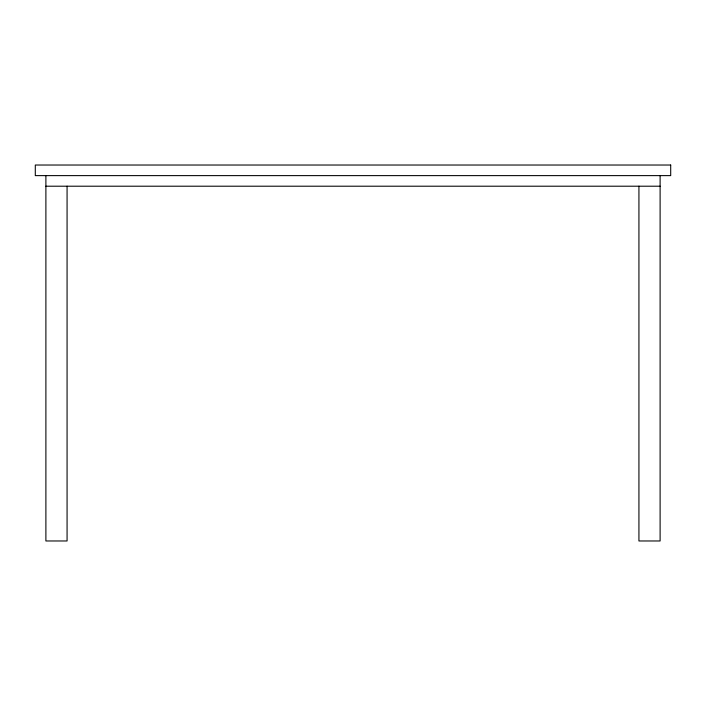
<?xml version="1.0" encoding="UTF-8"?>
<svg xmlns="http://www.w3.org/2000/svg" width="706" height="706" viewBox="0 0 706 706"><rect width="100%" height="100%" fill="white"/><g stroke="black" fill="none" stroke-linecap="round" stroke-linejoin="round"><path stroke-width="1.06" d="M45.89 186.207L660.11 186.207M660.11 175.617L660.11 540.972L638.93 540.972L638.93 186.207M67.07 186.207L67.07 540.972L45.89 540.972L45.89 175.617M670.7 165.028L35.3 165.028L35.3 175.617L670.7 175.617L670.7 165.028"/></g></svg>
